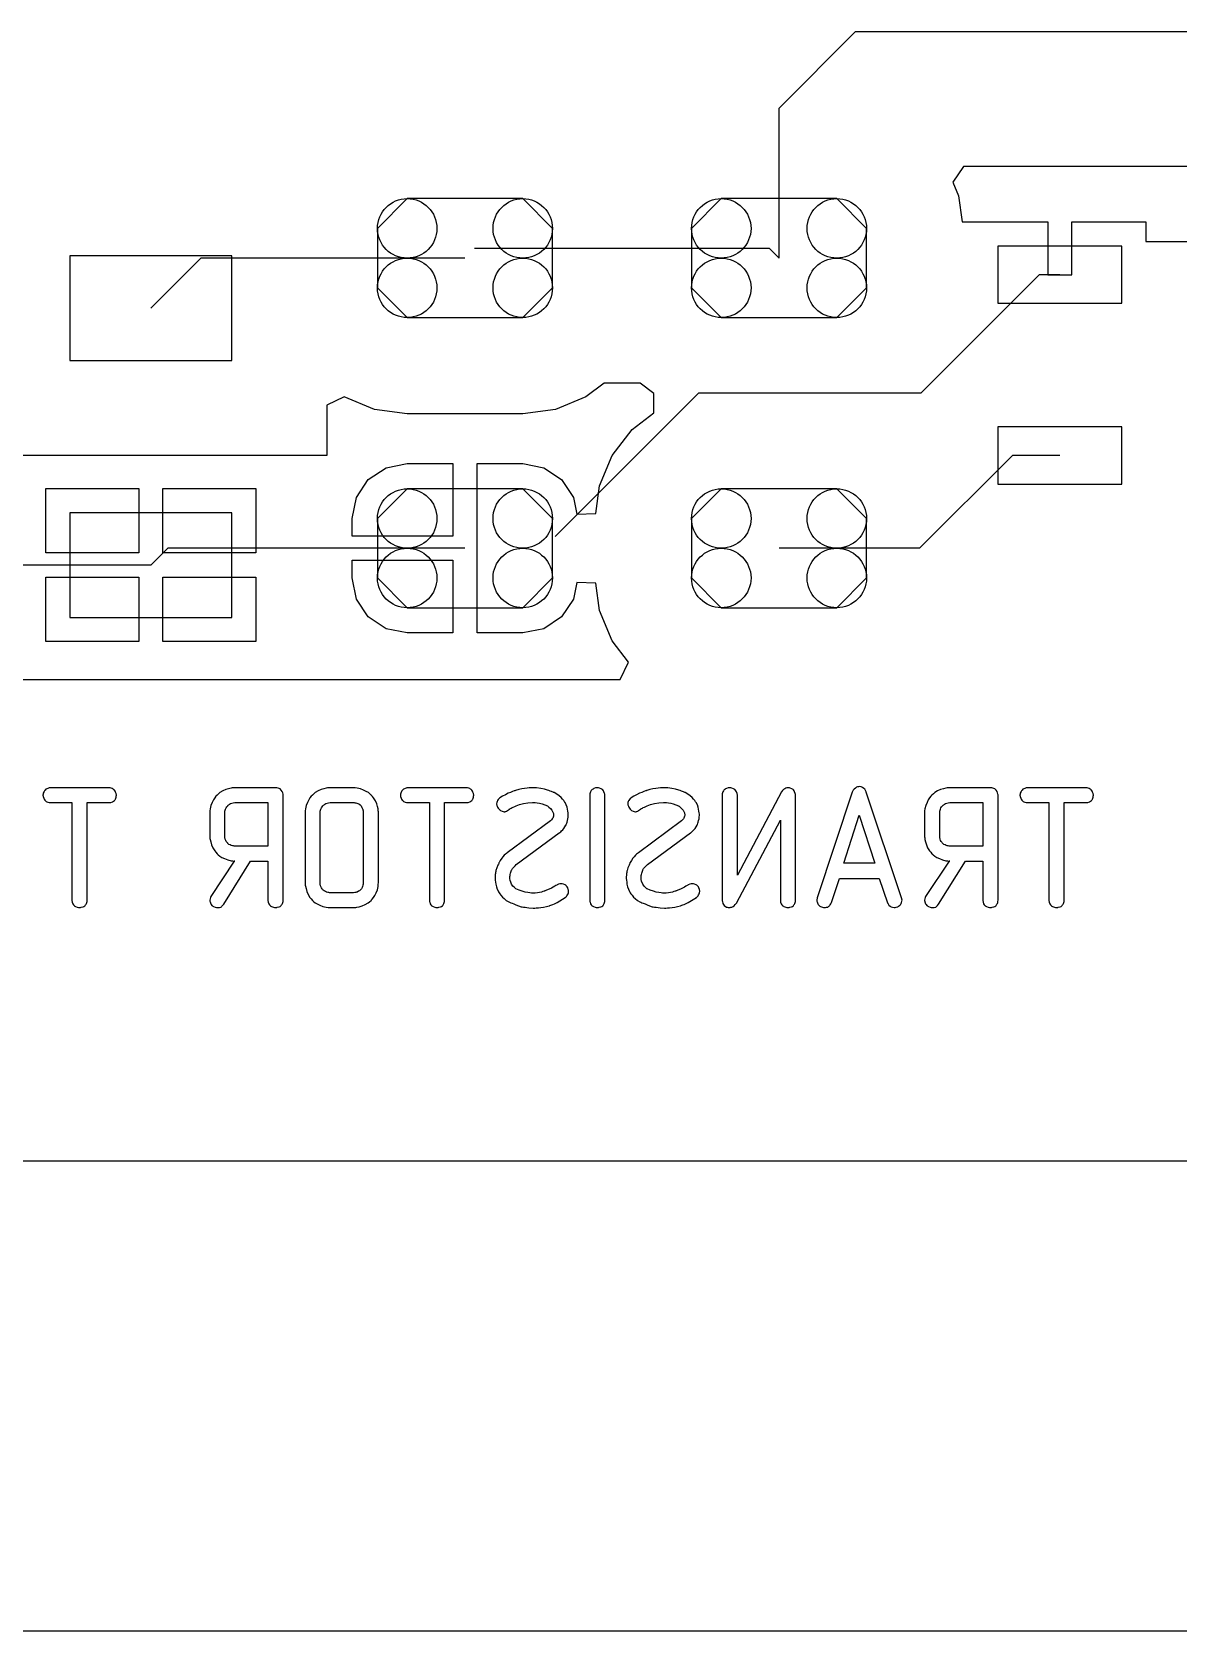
# Model space of a CAD drawing. Extents: x 0.13 to 3.85, y -0.33 to 2.33.
# Drawn here: x 1.103 to 1.577, y -0.297 to 0.364 of the extents above; entities that cross this region are included whole.
import ezdxf

# ---------------------------------------------------------------- set-up
doc = ezdxf.new("R2010")
doc.units = 0
doc.layers.get('0').update_dxf_attribs({"linetype": 'CONTINUOUS'})
doc.layers.add('film1', color=1, linetype='CONTINUOUS')

# ---------------------------------------------------------------- blocks, each defined once
blk = doc.blocks.new('D20')
blk.add_lwpolyline([(-0.025591, -0.011811), (0.025591, -0.011811), (0.025591, 0.011811), (-0.025591, 0.011811)], close=True)
blk = doc.blocks.new('D18')
blk.add_lwpolyline([(0.0239, 0.0246), (-0.0239, 0.0246), (-0.0362, 0.0123), (-0.0362, -0.0123), (-0.0239, -0.0246), (0.0239, -0.0246), (0.0362, -0.0123), (0.0362, 0.0123)], close=True)
for centre in [(-0.0239, 0.0123), (0.0239, 0.0123), (-0.0239, -0.0123), (0.0239, -0.0123)]:
    blk.add_circle(centre, 0.0123)
blk = doc.blocks.new('D17')
blk.add_lwpolyline([(-0.033465, -0.021654), (0.033465, -0.021654), (0.033465, 0.021654), (-0.033465, 0.021654)], close=True)

msp = doc.modelspace()

# ---------------------------------------------------------------- linework, layer by layer
at = {"layer": 'film1', "color": 1}
for points in [[(1.443842, 0.364331), (1.412346, 0.332834)], [(1.640693, 0.364331), (1.443842, 0.364331)], [(1.412346, 0.27079), (1.412346, 0.332834)], [(1.640693, 0.308737), (1.488658, 0.308737), (1.484284, 0.30219), (1.486606, 0.296583), (1.488033, 0.285749), (1.4929, 0.285749), (1.4929, 0.285749), (1.52349, 0.285749), (1.52349, 0.263938), (1.53349, 0.263938), (1.53349, 0.285749), (1.564081, 0.285749), (1.564081, 0.277717), (1.65172, 0.277717)], [(1.40841, 0.274726), (1.286362, 0.274726)], [(1.412346, 0.27079), (1.40841, 0.274726)], [(1.173143, 0.270788), (1.152502, 0.250146)], [(1.282424, 0.270788), (1.173143, 0.270788)], [(1.519938, 0.263938), (1.471, 0.215)], [(1.52849, 0.263938), (1.519938, 0.263938)], [(0.876181, 0.096549), (1.346575, 0.096549), (1.350057, 0.103611), (1.343292, 0.112427), (1.338086, 0.124998), (1.336586, 0.13639), (1.328716, 0.136648), (1.32735, 0.129783), (1.322421, 0.122405), (1.315044, 0.117476), (1.306341, 0.115745), (1.287424, 0.115745), (1.287424, 0.150788), (1.287424, 0.185831), (1.306341, 0.185831), (1.315044, 0.1841), (1.322421, 0.179171), (1.32735, 0.171793), (1.328715, 0.16493), (1.336585, 0.165188), (1.338086, 0.176583), (1.343292, 0.189153), (1.351575, 0.199947), (1.360575, 0.206853), (1.360575, 0.214727), (1.354834, 0.219132), (1.339938, 0.219132), (1.332401, 0.213348), (1.319831, 0.208142), (1.306341, 0.206366), (1.258507, 0.206366), (1.245017, 0.208142), (1.232447, 0.213348), (1.232399, 0.213386), (1.225337, 0.209903), (1.225337, 0.189123), (0.965495, 0.189123)], [(1.379, 0.215), (1.319669, 0.155669)], [(1.471, 0.215), (1.379, 0.215)], [(1.258507, 0.185831), (1.277424, 0.185831), (1.277424, 0.155788), (1.235767, 0.155788), (1.235767, 0.163091), (1.237498, 0.171793), (1.242427, 0.179171), (1.249805, 0.1841), (1.258507, 0.185831)], [(1.508854, 0.189134), (1.47051, 0.15079)], [(1.52849, 0.189134), (1.508854, 0.189134)], [(1.109037, 0.175502), (1.147502, 0.175502), (1.147502, 0.148848), (1.109037, 0.148848), (1.109037, 0.175502)], [(1.157502, 0.175502), (1.195966, 0.175502), (1.195966, 0.148848), (1.157502, 0.148848), (1.157502, 0.175502)], [(1.159442, 0.150788), (1.152502, 0.143848)], [(1.282424, 0.150788), (1.159442, 0.150788)], [(1.235767, 0.145788), (1.277424, 0.145788), (1.277424, 0.115745), (1.258507, 0.115745), (1.249805, 0.117476), (1.242427, 0.122405), (1.237498, 0.129783), (1.235767, 0.138485), (1.235767, 0.145788)], [(1.47051, 0.15079), (1.412346, 0.15079)], [(1.1525, 0.143846), (1.03833, 0.143846)], [(1.152502, 0.143848), (1.1525, 0.143846)], [(1.109037, 0.138849), (1.147502, 0.138849), (1.147502, 0.112195), (1.109037, 0.112195), (1.109037, 0.138849)], [(1.157502, 0.138849), (1.195966, 0.138849), (1.195966, 0.112195), (1.157502, 0.112195), (1.157502, 0.138849)], [(1.110463, 0.051654), (1.110201, 0.051588), (1.109873, 0.051457), (1.109479, 0.051326), (1.109086, 0.051064), (1.108758, 0.050736), (1.108692, 0.05067), (1.108626, 0.050604), (1.108495, 0.050408), (1.108298, 0.050145), (1.10797, 0.049489), (1.107905, 0.049096), (1.107839, 0.048636), (1.107839, 0.048571), (1.107839, 0.048505), (1.107905, 0.048308), (1.107905, 0.048046), (1.108167, 0.04739), (1.108364, 0.046996), (1.108626, 0.046603), (1.108626, 0.046537), (1.108758, 0.046472), (1.108954, 0.046275), (1.109151, 0.046078), (1.109479, 0.045881), (1.109873, 0.04575), (1.110398, 0.045619), (1.110922, 0.045553), (1.119844, 0.045553), (1.119844, 0.005209), (1.119844, 0.005144), (1.119844, 0.004947), (1.11991, 0.004684), (1.119975, 0.004422), (1.120172, 0.003635), (1.120434, 0.003307), (1.120697, 0.002979), (1.120762, 0.002913), (1.120894, 0.002848), (1.12109, 0.002716), (1.121353, 0.002585), (1.122074, 0.002257), (1.122534, 0.002192), (1.122993, 0.002126), (1.12319, 0.002126), (1.123452, 0.002192), (1.123714, 0.002257), (1.124436, 0.002454), (1.12483, 0.002651), (1.125223, 0.002913), (1.125289, 0.002979), (1.125354, 0.003044), (1.125486, 0.003241), (1.125682, 0.003504), (1.125879, 0.003832), (1.12601, 0.004225), (1.126076, 0.004684), (1.126142, 0.005209), (1.126142, 0.045553), (1.135326, 0.045553), (1.135588, 0.045619), (1.135916, 0.045684), (1.136638, 0.045947), (1.137031, 0.046144), (1.137425, 0.046406), (1.137425, 0.046472), (1.137556, 0.046603), (1.137687, 0.0468), (1.137818, 0.047062), (1.138081, 0.047784), (1.138146, 0.048177), (1.138212, 0.048636), (1.138212, 0.048702), (1.138212, 0.048833), (1.138146, 0.04903), (1.138081, 0.049292), (1.137884, 0.049948), (1.137687, 0.050276), (1.137425, 0.05067), (1.137359, 0.050736), (1.137294, 0.050867), (1.137097, 0.050998), (1.136834, 0.051195), (1.136506, 0.051392), (1.136113, 0.051588), (1.135588, 0.051654), (1.135063, 0.05172), (1.110726, 0.05172), (1.110463, 0.051654)], [(1.186494, 0.051654), (1.1861, 0.051654), (1.185641, 0.051588), (1.184657, 0.051326), (1.183476, 0.050998), (1.18223, 0.050473), (1.181049, 0.049686), (1.180458, 0.049227), (1.179868, 0.048702), (1.179802, 0.048636), (1.179737, 0.048571), (1.179409, 0.048177), (1.178884, 0.047521), (1.178359, 0.046668), (1.177834, 0.045619), (1.17731, 0.044372), (1.176982, 0.042929), (1.17685, 0.042208), (1.17685, 0.04142), (1.17685, 0.031777), (1.17685, 0.031712), (1.17685, 0.03158), (1.17685, 0.031384), (1.176916, 0.031056), (1.176916, 0.030728), (1.176982, 0.030268), (1.177244, 0.029284), (1.177572, 0.028104), (1.178097, 0.026857), (1.178884, 0.025611), (1.179343, 0.02502), (1.179868, 0.02443), (1.179934, 0.02443), (1.179999, 0.024299), (1.180196, 0.024168), (1.180393, 0.023971), (1.181049, 0.023446), (1.181902, 0.022921), (1.183017, 0.022396), (1.184263, 0.021872), (1.185641, 0.021544), (1.186428, 0.021478), (1.187215, 0.021412), (1.186953, 0.021412), (1.177244, 0.006784), (1.177113, 0.006324), (1.17685, 0.005209), (1.17685, 0.005144), (1.17685, 0.005012), (1.176916, 0.00475), (1.176982, 0.004488), (1.177244, 0.003766), (1.177441, 0.003372), (1.177769, 0.003044), (1.177834, 0.002979), (1.177966, 0.002913), (1.178162, 0.002782), (1.178425, 0.002585), (1.179146, 0.002257), (1.179606, 0.002192), (1.180065, 0.002126), (1.180458, 0.002126), (1.180852, 0.002192), (1.181377, 0.002323), (1.181508, 0.002388), (1.18177, 0.002651), (1.182164, 0.003044), (1.182623, 0.003569), (1.193775, 0.021412), (1.200926, 0.021412), (1.200926, 0.005209), (1.200926, 0.005144), (1.200926, 0.004947), (1.200991, 0.004684), (1.201057, 0.004422), (1.201254, 0.003635), (1.201516, 0.003307), (1.201778, 0.002979), (1.201844, 0.002913), (1.201975, 0.002848), (1.202172, 0.002716), (1.202434, 0.002585), (1.203156, 0.002257), (1.203615, 0.002192), (1.204074, 0.002126), (1.204271, 0.002126), (1.204534, 0.002192), (1.204796, 0.002257), (1.205518, 0.002454), (1.205911, 0.002651), (1.206305, 0.002913), (1.20637, 0.002979), (1.206436, 0.003044), (1.206567, 0.003241), (1.206764, 0.003504), (1.206961, 0.003832), (1.207092, 0.004225), (1.207158, 0.004684), (1.207223, 0.005209), (1.207223, 0.048636), (1.207223, 0.048702), (1.207223, 0.048768), (1.207158, 0.049096), (1.207026, 0.04962), (1.20683, 0.050211), (1.206436, 0.050736), (1.205911, 0.05126), (1.205124, 0.051588), (1.204599, 0.05172), (1.186756, 0.05172), (1.186494, 0.051654)], [(1.225919, 0.051654), (1.225526, 0.051654), (1.225066, 0.051588), (1.224082, 0.051326), (1.222902, 0.050998), (1.221655, 0.050473), (1.220474, 0.049686), (1.219884, 0.049227), (1.219294, 0.048702), (1.219228, 0.048636), (1.219162, 0.048571), (1.218834, 0.048177), (1.21831, 0.047521), (1.217785, 0.046668), (1.21726, 0.045619), (1.216735, 0.044372), (1.216407, 0.042929), (1.216276, 0.042208), (1.216276, 0.04142), (1.216276, 0.012491), (1.216276, 0.012425), (1.216276, 0.012294), (1.216276, 0.012097), (1.216342, 0.011769), (1.216342, 0.011441), (1.216407, 0.010982), (1.21667, 0.009998), (1.216998, 0.008817), (1.217522, 0.007571), (1.21831, 0.006324), (1.218769, 0.005734), (1.219294, 0.005144), (1.219359, 0.005144), (1.219425, 0.005012), (1.219622, 0.004881), (1.219818, 0.004684), (1.220474, 0.00416), (1.221327, 0.003635), (1.222442, 0.00311), (1.223689, 0.002585), (1.225066, 0.002257), (1.225854, 0.002192), (1.226641, 0.002126), (1.236678, 0.002126), (1.237006, 0.002192), (1.237334, 0.002192), (1.237727, 0.002257), (1.238711, 0.00252), (1.239892, 0.002848), (1.241073, 0.003372), (1.242319, 0.004094), (1.242975, 0.004553), (1.243566, 0.005078), (1.243566, 0.005144), (1.243697, 0.005209), (1.243828, 0.005406), (1.244025, 0.005603), (1.24455, 0.006259), (1.245074, 0.007112), (1.245665, 0.008227), (1.24619, 0.009473), (1.246518, 0.010916), (1.246583, 0.011704), (1.246649, 0.012491), (1.246649, 0.04142), (1.246649, 0.041486), (1.246649, 0.041617), (1.246649, 0.041814), (1.246583, 0.042142), (1.246583, 0.042536), (1.246518, 0.042929), (1.246255, 0.043913), (1.245927, 0.045094), (1.245402, 0.046275), (1.244615, 0.047521), (1.244156, 0.048112), (1.243631, 0.048702), (1.243566, 0.048768), (1.2435, 0.048833), (1.243303, 0.048964), (1.243106, 0.049161), (1.24245, 0.049686), (1.241598, 0.050211), (1.240482, 0.050736), (1.239236, 0.05126), (1.237858, 0.051588), (1.237071, 0.05172), (1.226182, 0.05172), (1.225919, 0.051654)], [(1.258326, 0.051654), (1.258063, 0.051588), (1.257735, 0.051457), (1.257342, 0.051326), (1.256948, 0.051064), (1.25662, 0.050736), (1.256554, 0.05067), (1.256489, 0.050604), (1.256358, 0.050408), (1.256161, 0.050145), (1.255833, 0.049489), (1.255767, 0.049096), (1.255702, 0.048636), (1.255702, 0.048571), (1.255702, 0.048505), (1.255767, 0.048308), (1.255767, 0.048046), (1.25603, 0.04739), (1.256226, 0.046996), (1.256489, 0.046603), (1.256489, 0.046537), (1.25662, 0.046472), (1.256817, 0.046275), (1.257014, 0.046078), (1.257342, 0.045881), (1.257735, 0.04575), (1.25826, 0.045619), (1.258785, 0.045553), (1.267706, 0.045553), (1.267706, 0.005209), (1.267706, 0.005144), (1.267706, 0.004947), (1.267772, 0.004684), (1.267838, 0.004422), (1.268034, 0.003635), (1.268297, 0.003307), (1.268559, 0.002979), (1.268625, 0.002913), (1.268756, 0.002848), (1.268953, 0.002716), (1.269215, 0.002585), (1.269937, 0.002257), (1.270396, 0.002192), (1.270855, 0.002126), (1.271052, 0.002126), (1.271314, 0.002192), (1.271577, 0.002257), (1.272298, 0.002454), (1.272692, 0.002651), (1.273086, 0.002913), (1.273151, 0.002979), (1.273217, 0.003044), (1.273348, 0.003241), (1.273545, 0.003504), (1.273742, 0.003832), (1.273873, 0.004225), (1.273938, 0.004684), (1.274004, 0.005209), (1.274004, 0.045553), (1.283188, 0.045553), (1.28345, 0.045619), (1.283778, 0.045684), (1.2845, 0.045947), (1.284894, 0.046144), (1.285287, 0.046406), (1.285287, 0.046472), (1.285418, 0.046603), (1.28555, 0.0468), (1.285681, 0.047062), (1.285943, 0.047784), (1.286009, 0.048177), (1.286074, 0.048636), (1.286074, 0.048702), (1.286074, 0.048833), (1.286009, 0.04903), (1.285943, 0.049292), (1.285746, 0.049948), (1.28555, 0.050276), (1.285287, 0.05067), (1.285222, 0.050736), (1.285156, 0.050867), (1.284959, 0.050998), (1.284697, 0.051195), (1.284369, 0.051392), (1.283975, 0.051588), (1.28345, 0.051654), (1.282926, 0.05172), (1.258588, 0.05172), (1.258326, 0.051654)], [(1.309034, 0.051654), (1.308116, 0.051588), (1.307066, 0.051457), (1.305951, 0.05126), (1.304705, 0.050998), (1.303393, 0.050604), (1.303327, 0.050604), (1.303262, 0.050539), (1.303065, 0.050473), (1.302802, 0.050408), (1.302146, 0.050145), (1.301294, 0.049817), (1.30031, 0.049424), (1.299194, 0.048833), (1.298014, 0.048243), (1.296898, 0.047521), (1.296767, 0.047456), (1.296505, 0.047259), (1.296177, 0.046865), (1.295914, 0.046406), (1.295849, 0.046275), (1.295718, 0.046012), (1.295586, 0.045619), (1.295521, 0.045094), (1.295521, 0.045028), (1.295521, 0.044897), (1.295586, 0.0447), (1.295652, 0.044372), (1.295783, 0.044044), (1.295914, 0.043716), (1.296177, 0.043257), (1.296505, 0.042864), (1.29657, 0.042798), (1.296636, 0.042732), (1.296833, 0.042536), (1.297095, 0.042339), (1.297817, 0.042011), (1.29821, 0.04188), (1.29867, 0.041814), (1.298866, 0.041814), (1.299063, 0.04188), (1.299326, 0.041945), (1.299654, 0.042076), (1.299982, 0.042273), (1.300375, 0.042536), (1.300834, 0.042864), (1.3009, 0.042929), (1.301031, 0.042995), (1.301228, 0.043126), (1.301556, 0.043323), (1.30195, 0.04352), (1.302409, 0.043716), (1.302999, 0.043979), (1.30359, 0.044241), (1.304967, 0.044766), (1.306607, 0.04516), (1.308378, 0.045488), (1.310346, 0.045619), (1.310871, 0.045619), (1.311527, 0.045553), (1.312314, 0.045422), (1.313298, 0.045291), (1.314348, 0.045028), (1.315398, 0.044635), (1.316513, 0.044176), (1.316578, 0.044176), (1.31671, 0.044044), (1.316906, 0.043913), (1.317169, 0.043716), (1.317759, 0.043192), (1.318415, 0.04247), (1.31894, 0.041355), (1.31894, 0.041289), (1.319006, 0.041092), (1.319071, 0.04083), (1.319071, 0.040371), (1.319071, 0.040305), (1.319071, 0.040174), (1.319006, 0.039912), (1.318874, 0.039584), (1.318743, 0.03919), (1.318546, 0.038796), (1.318218, 0.038468), (1.317759, 0.038075), (1.299916, 0.024824), (1.29985, 0.024758), (1.299588, 0.024561), (1.299194, 0.024233), (1.29867, 0.023774), (1.298145, 0.023184), (1.29762, 0.022528), (1.29703, 0.021675), (1.296505, 0.020756), (1.296439, 0.020691), (1.296374, 0.020428), (1.296242, 0.0201), (1.296046, 0.019641), (1.295586, 0.018657), (1.295258, 0.017542), (1.295258, 0.017476), (1.295193, 0.01728), (1.295127, 0.017017), (1.295062, 0.016689), (1.294996, 0.01623), (1.29493, 0.015771), (1.294865, 0.014656), (1.294865, 0.01459), (1.294865, 0.014524), (1.294865, 0.014131), (1.29493, 0.013475), (1.295062, 0.012688), (1.295193, 0.011835), (1.295455, 0.010785), (1.295783, 0.009801), (1.296242, 0.008752), (1.296308, 0.00862), (1.296505, 0.008292), (1.296833, 0.007833), (1.297292, 0.007243), (1.297882, 0.006521), (1.298604, 0.005865), (1.299522, 0.005144), (1.300506, 0.004553), (1.300572, 0.004488), (1.3009, 0.004356), (1.301359, 0.00416), (1.30195, 0.003963), (1.302671, 0.003635), (1.303524, 0.003307), (1.304508, 0.002913), (1.305623, 0.00252), (1.305754, 0.00252), (1.306082, 0.002454), (1.306607, 0.002323), (1.307263, 0.002257), (1.30805, 0.002126), (1.308903, 0.001995), (1.310674, 0.001929), (1.311265, 0.001929), (1.311921, 0.001995), (1.312774, 0.00206), (1.313823, 0.002192), (1.314938, 0.002323), (1.316119, 0.002585), (1.3173, 0.002913), (1.317366, 0.002913), (1.317562, 0.002979), (1.31789, 0.00311), (1.31835, 0.003307), (1.318809, 0.003438), (1.319399, 0.0037), (1.320514, 0.004225), (1.323926, 0.00639), (1.323991, 0.006456), (1.324122, 0.006521), (1.324385, 0.006718), (1.324582, 0.007046), (1.324844, 0.007374), (1.325106, 0.007833), (1.325238, 0.008292), (1.325303, 0.008883), (1.325303, 0.008948), (1.325303, 0.00908), (1.325238, 0.009342), (1.325172, 0.009604), (1.32491, 0.010326), (1.324713, 0.01072), (1.32445, 0.011048), (1.324385, 0.011113), (1.324319, 0.011179), (1.324122, 0.011376), (1.32386, 0.011572), (1.323138, 0.0119), (1.322679, 0.011966), (1.32222, 0.012032), (1.322089, 0.012032), (1.321695, 0.011966), (1.32117, 0.011835), (1.320514, 0.011507), (1.320383, 0.011441), (1.320055, 0.011244), (1.319596, 0.010982), (1.31894, 0.010588), (1.318153, 0.010195), (1.3173, 0.009801), (1.315529, 0.009014), (1.315398, 0.008948), (1.315135, 0.008883), (1.31461, 0.008752), (1.31402, 0.008555), (1.313233, 0.008358), (1.31238, 0.008227), (1.311462, 0.008161), (1.310543, 0.008096), (1.309953, 0.008096), (1.309297, 0.008227), (1.308378, 0.008358), (1.307329, 0.008555), (1.306148, 0.008883), (1.304836, 0.009342), (1.303524, 0.009932), (1.303458, 0.009932), (1.303327, 0.010064), (1.30313, 0.010195), (1.302868, 0.010392), (1.302278, 0.010982), (1.301687, 0.011769), (1.301228, 0.013147), (1.301162, 0.013278), (1.301097, 0.01354), (1.301031, 0.014), (1.301031, 0.014524), (1.301031, 0.01459), (1.301031, 0.014787), (1.301031, 0.015049), (1.301097, 0.015443), (1.301162, 0.015902), (1.301294, 0.016427), (1.301687, 0.017608), (1.301687, 0.017673), (1.301753, 0.017804), (1.301884, 0.018001), (1.302081, 0.018264), (1.302343, 0.018592), (1.302737, 0.018985), (1.30313, 0.019379), (1.303655, 0.019904), (1.321433, 0.033024), (1.321498, 0.033089), (1.321695, 0.03322), (1.322023, 0.033483), (1.322417, 0.033876), (1.322876, 0.034336), (1.323335, 0.03486), (1.323794, 0.035516), (1.324188, 0.036238), (1.324254, 0.036304), (1.324319, 0.036566), (1.324516, 0.037025), (1.324647, 0.03755), (1.324844, 0.03814), (1.325041, 0.038862), (1.325106, 0.039584), (1.325172, 0.040371), (1.325172, 0.040502), (1.325172, 0.04083), (1.325106, 0.041355), (1.324975, 0.042076), (1.324844, 0.042864), (1.324647, 0.043716), (1.324319, 0.044635), (1.32386, 0.045553), (1.323794, 0.045684), (1.323598, 0.045947), (1.32327, 0.046406), (1.322745, 0.046996), (1.322154, 0.047652), (1.321367, 0.048308), (1.320383, 0.04903), (1.319268, 0.049686), (1.319202, 0.049686), (1.319071, 0.049752), (1.318874, 0.049883), (1.318546, 0.050014), (1.318153, 0.050145), (1.317694, 0.050342), (1.317169, 0.050539), (1.316578, 0.050736), (1.315266, 0.051064), (1.313758, 0.051392), (1.312052, 0.051654), (1.310281, 0.05172), (1.30969, 0.05172), (1.309034, 0.051654)], [(1.336718, 0.051654), (1.336455, 0.051654), (1.335734, 0.051392), (1.335406, 0.051195), (1.335012, 0.050932), (1.334946, 0.050867), (1.334881, 0.050801), (1.334684, 0.050604), (1.334487, 0.050342), (1.334356, 0.050014), (1.334159, 0.04962), (1.334094, 0.049161), (1.334028, 0.048636), (1.334028, 0.005209), (1.334028, 0.005144), (1.334028, 0.004947), (1.334094, 0.004684), (1.334159, 0.004422), (1.334356, 0.003635), (1.334618, 0.003307), (1.334881, 0.002979), (1.334946, 0.002913), (1.335078, 0.002848), (1.335274, 0.002716), (1.335537, 0.002585), (1.336258, 0.002257), (1.336718, 0.002192), (1.337177, 0.002126), (1.337374, 0.002126), (1.337636, 0.002192), (1.337898, 0.002257), (1.33862, 0.002454), (1.339014, 0.002651), (1.339407, 0.002913), (1.339473, 0.002979), (1.339538, 0.003044), (1.33967, 0.003241), (1.339866, 0.003504), (1.340063, 0.003832), (1.340194, 0.004225), (1.34026, 0.004684), (1.340326, 0.005209), (1.340326, 0.048636), (1.340326, 0.048702), (1.340326, 0.048833), (1.34026, 0.04903), (1.340194, 0.049358), (1.339932, 0.05008), (1.339735, 0.050473), (1.339407, 0.050867), (1.339342, 0.050932), (1.33921, 0.050998), (1.339014, 0.051129), (1.338751, 0.051326), (1.33803, 0.051588), (1.337636, 0.051654), (1.337177, 0.05172), (1.33698, 0.05172), (1.336718, 0.051654)], [(1.363286, 0.051654), (1.362367, 0.051588), (1.361318, 0.051457), (1.360202, 0.05126), (1.358956, 0.050998), (1.357644, 0.050604), (1.357578, 0.050604), (1.357513, 0.050539), (1.357316, 0.050473), (1.357054, 0.050408), (1.356398, 0.050145), (1.355545, 0.049817), (1.354561, 0.049424), (1.353446, 0.048833), (1.352265, 0.048243), (1.35115, 0.047521), (1.351018, 0.047456), (1.350756, 0.047259), (1.350428, 0.046865), (1.350166, 0.046406), (1.3501, 0.046275), (1.349969, 0.046012), (1.349838, 0.045619), (1.349772, 0.045094), (1.349772, 0.045028), (1.349772, 0.044897), (1.349838, 0.0447), (1.349903, 0.044372), (1.350034, 0.044044), (1.350166, 0.043716), (1.350428, 0.043257), (1.350756, 0.042864), (1.350822, 0.042798), (1.350887, 0.042732), (1.351084, 0.042536), (1.351346, 0.042339), (1.352068, 0.042011), (1.352462, 0.04188), (1.352921, 0.041814), (1.353118, 0.041814), (1.353314, 0.04188), (1.353577, 0.041945), (1.353905, 0.042076), (1.354233, 0.042273), (1.354626, 0.042536), (1.355086, 0.042864), (1.355151, 0.042929), (1.355282, 0.042995), (1.355479, 0.043126), (1.355807, 0.043323), (1.356201, 0.04352), (1.35666, 0.043716), (1.35725, 0.043979), (1.357841, 0.044241), (1.359218, 0.044766), (1.360858, 0.04516), (1.36263, 0.045488), (1.364598, 0.045619), (1.365122, 0.045619), (1.365778, 0.045553), (1.366566, 0.045422), (1.36755, 0.045291), (1.368599, 0.045028), (1.369649, 0.044635), (1.370764, 0.044176), (1.37083, 0.044176), (1.370961, 0.044044), (1.371158, 0.043913), (1.37142, 0.043716), (1.37201, 0.043192), (1.372666, 0.04247), (1.373191, 0.041355), (1.373191, 0.041289), (1.373257, 0.041092), (1.373322, 0.04083), (1.373322, 0.040371), (1.373322, 0.040305), (1.373322, 0.040174), (1.373257, 0.039912), (1.373126, 0.039584), (1.372994, 0.03919), (1.372798, 0.038796), (1.37247, 0.038468), (1.37201, 0.038075), (1.354167, 0.024824), (1.354102, 0.024758), (1.353839, 0.024561), (1.353446, 0.024233), (1.352921, 0.023774), (1.352396, 0.023184), (1.351871, 0.022528), (1.351281, 0.021675), (1.350756, 0.020756), (1.35069, 0.020691), (1.350625, 0.020428), (1.350494, 0.0201), (1.350297, 0.019641), (1.349838, 0.018657), (1.34951, 0.017542), (1.34951, 0.017476), (1.349444, 0.01728), (1.349378, 0.017017), (1.349313, 0.016689), (1.349247, 0.01623), (1.349182, 0.015771), (1.349116, 0.014656), (1.349116, 0.01459), (1.349116, 0.014524), (1.349116, 0.014131), (1.349182, 0.013475), (1.349313, 0.012688), (1.349444, 0.011835), (1.349706, 0.010785), (1.350034, 0.009801), (1.350494, 0.008752), (1.350559, 0.00862), (1.350756, 0.008292), (1.351084, 0.007833), (1.351543, 0.007243), (1.352134, 0.006521), (1.352855, 0.005865), (1.353774, 0.005144), (1.354758, 0.004553), (1.354823, 0.004488), (1.355151, 0.004356), (1.35561, 0.00416), (1.356201, 0.003963), (1.356922, 0.003635), (1.357775, 0.003307), (1.358759, 0.002913), (1.359874, 0.00252), (1.360006, 0.00252), (1.360334, 0.002454), (1.360858, 0.002323), (1.361514, 0.002257), (1.362302, 0.002126), (1.363154, 0.001995), (1.364926, 0.001929), (1.365516, 0.001929), (1.366172, 0.001995), (1.367025, 0.00206), (1.368074, 0.002192), (1.36919, 0.002323), (1.37037, 0.002585), (1.371551, 0.002913), (1.371617, 0.002913), (1.371814, 0.002979), (1.372142, 0.00311), (1.372601, 0.003307), (1.37306, 0.003438), (1.37365, 0.0037), (1.374766, 0.004225), (1.378177, 0.00639), (1.378242, 0.006456), (1.378374, 0.006521), (1.378636, 0.006718), (1.378833, 0.007046), (1.379095, 0.007374), (1.379358, 0.007833), (1.379489, 0.008292), (1.379554, 0.008883), (1.379554, 0.008948), (1.379554, 0.00908), (1.379489, 0.009342), (1.379423, 0.009604), (1.379161, 0.010326), (1.378964, 0.01072), (1.378702, 0.011048), (1.378636, 0.011113), (1.37857, 0.011179), (1.378374, 0.011376), (1.378111, 0.011572), (1.37739, 0.0119), (1.37693, 0.011966), (1.376471, 0.012032), (1.37634, 0.012032), (1.375946, 0.011966), (1.375422, 0.011835), (1.374766, 0.011507), (1.374634, 0.011441), (1.374306, 0.011244), (1.373847, 0.010982), (1.373191, 0.010588), (1.372404, 0.010195), (1.371551, 0.009801), (1.36978, 0.009014), (1.369649, 0.008948), (1.369386, 0.008883), (1.368862, 0.008752), (1.368271, 0.008555), (1.367484, 0.008358), (1.366631, 0.008227), (1.365713, 0.008161), (1.364794, 0.008096), (1.364204, 0.008096), (1.363548, 0.008227), (1.36263, 0.008358), (1.36158, 0.008555), (1.360399, 0.008883), (1.359087, 0.009342), (1.357775, 0.009932), (1.35771, 0.009932), (1.357578, 0.010064), (1.357382, 0.010195), (1.357119, 0.010392), (1.356529, 0.010982), (1.355938, 0.011769), (1.355479, 0.013147), (1.355414, 0.013278), (1.355348, 0.01354), (1.355282, 0.014), (1.355282, 0.014524), (1.355282, 0.01459), (1.355282, 0.014787), (1.355282, 0.015049), (1.355348, 0.015443), (1.355414, 0.015902), (1.355545, 0.016427), (1.355938, 0.017608), (1.355938, 0.017673), (1.356004, 0.017804), (1.356135, 0.018001), (1.356332, 0.018264), (1.356594, 0.018592), (1.356988, 0.018985), (1.357382, 0.019379), (1.357906, 0.019904), (1.375684, 0.033024), (1.37575, 0.033089), (1.375946, 0.03322), (1.376274, 0.033483), (1.376668, 0.033876), (1.377127, 0.034336), (1.377586, 0.03486), (1.378046, 0.035516), (1.378439, 0.036238), (1.378505, 0.036304), (1.37857, 0.036566), (1.378767, 0.037025), (1.378898, 0.03755), (1.379095, 0.03814), (1.379292, 0.038862), (1.379358, 0.039584), (1.379423, 0.040371), (1.379423, 0.040502), (1.379423, 0.04083), (1.379358, 0.041355), (1.379226, 0.042076), (1.379095, 0.042864), (1.378898, 0.043716), (1.37857, 0.044635), (1.378111, 0.045553), (1.378046, 0.045684), (1.377849, 0.045947), (1.377521, 0.046406), (1.376996, 0.046996), (1.376406, 0.047652), (1.375618, 0.048308), (1.374634, 0.04903), (1.373519, 0.049686), (1.373454, 0.049686), (1.373322, 0.049752), (1.373126, 0.049883), (1.372798, 0.050014), (1.372404, 0.050145), (1.371945, 0.050342), (1.37142, 0.050539), (1.37083, 0.050736), (1.369518, 0.051064), (1.368009, 0.051392), (1.366303, 0.051654), (1.364532, 0.05172), (1.363942, 0.05172), (1.363286, 0.051654)], [(1.391559, 0.051654), (1.391231, 0.051654), (1.390575, 0.051392), (1.390182, 0.05126), (1.389854, 0.050998), (1.389788, 0.050932), (1.389657, 0.050867), (1.389526, 0.05067), (1.389329, 0.050408), (1.389132, 0.05008), (1.388935, 0.04962), (1.38887, 0.049161), (1.388804, 0.048636), (1.388804, 0.005472), (1.388804, 0.005406), (1.388804, 0.005275), (1.38887, 0.005012), (1.388935, 0.004684), (1.389132, 0.003897), (1.389394, 0.003438), (1.389657, 0.003044), (1.390575, 0.002323), (1.390641, 0.002323), (1.390903, 0.002257), (1.391297, 0.002192), (1.391756, 0.002126), (1.392084, 0.002126), (1.392412, 0.002257), (1.392806, 0.002388), (1.39333, 0.002585), (1.39379, 0.002913), (1.394249, 0.003372), (1.394708, 0.003963), (1.412879, 0.038337), (1.412879, 0.005209), (1.412879, 0.005144), (1.412879, 0.004947), (1.412945, 0.004684), (1.41301, 0.004422), (1.413207, 0.003635), (1.41347, 0.003307), (1.413732, 0.002979), (1.413798, 0.002913), (1.413929, 0.002848), (1.414126, 0.002716), (1.414388, 0.002585), (1.41511, 0.002257), (1.415569, 0.002192), (1.416028, 0.002126), (1.416225, 0.002126), (1.416487, 0.002192), (1.41675, 0.002257), (1.417471, 0.002454), (1.417865, 0.002651), (1.418258, 0.002913), (1.418324, 0.002979), (1.41839, 0.003044), (1.418521, 0.003241), (1.418718, 0.003504), (1.418914, 0.003832), (1.419046, 0.004225), (1.419111, 0.004684), (1.419177, 0.005209), (1.419177, 0.04844), (1.419177, 0.048505), (1.419177, 0.048702), (1.419111, 0.048964), (1.419046, 0.049292), (1.418783, 0.05008), (1.418586, 0.050473), (1.418258, 0.050867), (1.418193, 0.050932), (1.418127, 0.050998), (1.41793, 0.051129), (1.417668, 0.051326), (1.417012, 0.051588), (1.416618, 0.051654), (1.416159, 0.05172), (1.415897, 0.05172), (1.415569, 0.051654), (1.415175, 0.051523), (1.414716, 0.051326), (1.414257, 0.050998), (1.413798, 0.050604), (1.413404, 0.05008), (1.395102, 0.015574), (1.395102, 0.048636), (1.395102, 0.048702), (1.395102, 0.048833), (1.395036, 0.04903), (1.39497, 0.049358), (1.394708, 0.05008), (1.394511, 0.050473), (1.394183, 0.050867), (1.394118, 0.050932), (1.393986, 0.050998), (1.39379, 0.051129), (1.393527, 0.051326), (1.392806, 0.051588), (1.392412, 0.051654), (1.391953, 0.05172), (1.391756, 0.05172), (1.391559, 0.051654)], [(1.44522, 0.052113), (1.444826, 0.052048), (1.444433, 0.051916), (1.443974, 0.051588), (1.443449, 0.051195), (1.443055, 0.05067), (1.442662, 0.049883), (1.428164, 0.006193), (1.427967, 0.005209), (1.427967, 0.005144), (1.427967, 0.005012), (1.428033, 0.00475), (1.428098, 0.004488), (1.428361, 0.003766), (1.428558, 0.003372), (1.428886, 0.003044), (1.428951, 0.002979), (1.429082, 0.002913), (1.429279, 0.002782), (1.429542, 0.002585), (1.430263, 0.002257), (1.430722, 0.002192), (1.431182, 0.002126), (1.431313, 0.002126), (1.431575, 0.002192), (1.432034, 0.002257), (1.432559, 0.002388), (1.43269, 0.002454), (1.432822, 0.002585), (1.433018, 0.002716), (1.433215, 0.002979), (1.433478, 0.003307), (1.433806, 0.0037), (1.434068, 0.004225), (1.437348, 0.014196), (1.453814, 0.014196), (1.457225, 0.004094), (1.457225, 0.004028), (1.45729, 0.003963), (1.457422, 0.003635), (1.45775, 0.003176), (1.458274, 0.002716), (1.458406, 0.002651), (1.458734, 0.002454), (1.459324, 0.002257), (1.45998, 0.002126), (1.460177, 0.002126), (1.460439, 0.002192), (1.460767, 0.002257), (1.461489, 0.00252), (1.461817, 0.002716), (1.46221, 0.002979), (1.462276, 0.003044), (1.462342, 0.00311), (1.462538, 0.003307), (1.462735, 0.003569), (1.462932, 0.003897), (1.463063, 0.004291), (1.463194, 0.00475), (1.46326, 0.005275), (1.463063, 0.006193), (1.448434, 0.049883), (1.448369, 0.050014), (1.448303, 0.050276), (1.448041, 0.050604), (1.447778, 0.051064), (1.447385, 0.051457), (1.44686, 0.051851), (1.44627, 0.052113), (1.445548, 0.052179), (1.445482, 0.052179), (1.44522, 0.052113)], [(1.482218, 0.051654), (1.481825, 0.051654), (1.481366, 0.051588), (1.480382, 0.051326), (1.479201, 0.050998), (1.477954, 0.050473), (1.476774, 0.049686), (1.476183, 0.049227), (1.475593, 0.048702), (1.475527, 0.048636), (1.475462, 0.048571), (1.475134, 0.048177), (1.474609, 0.047521), (1.474084, 0.046668), (1.473559, 0.045619), (1.473034, 0.044372), (1.472706, 0.042929), (1.472575, 0.042208), (1.472575, 0.04142), (1.472575, 0.031777), (1.472575, 0.031712), (1.472575, 0.03158), (1.472575, 0.031384), (1.472641, 0.031056), (1.472641, 0.030728), (1.472706, 0.030268), (1.472969, 0.029284), (1.473297, 0.028104), (1.473822, 0.026857), (1.474609, 0.025611), (1.475068, 0.02502), (1.475593, 0.02443), (1.475658, 0.02443), (1.475724, 0.024299), (1.475921, 0.024168), (1.476118, 0.023971), (1.476774, 0.023446), (1.477626, 0.022921), (1.478742, 0.022396), (1.479988, 0.021872), (1.481366, 0.021544), (1.482153, 0.021478), (1.48294, 0.021412), (1.482678, 0.021412), (1.472969, 0.006784), (1.472838, 0.006324), (1.472575, 0.005209), (1.472575, 0.005144), (1.472575, 0.005012), (1.472641, 0.00475), (1.472706, 0.004488), (1.472969, 0.003766), (1.473166, 0.003372), (1.473494, 0.003044), (1.473559, 0.002979), (1.47369, 0.002913), (1.473887, 0.002782), (1.47415, 0.002585), (1.474871, 0.002257), (1.47533, 0.002192), (1.47579, 0.002126), (1.476183, 0.002126), (1.476577, 0.002192), (1.477102, 0.002323), (1.477233, 0.002388), (1.477495, 0.002651), (1.477889, 0.003044), (1.478348, 0.003569), (1.4895, 0.021412), (1.49665, 0.021412), (1.49665, 0.005209), (1.49665, 0.005144), (1.49665, 0.004947), (1.496716, 0.004684), (1.496782, 0.004422), (1.496978, 0.003635), (1.497241, 0.003307), (1.497503, 0.002979), (1.497569, 0.002913), (1.4977, 0.002848), (1.497897, 0.002716), (1.498159, 0.002585), (1.498881, 0.002257), (1.49934, 0.002192), (1.499799, 0.002126), (1.499996, 0.002126), (1.500258, 0.002192), (1.500521, 0.002257), (1.501242, 0.002454), (1.501636, 0.002651), (1.50203, 0.002913), (1.502095, 0.002979), (1.502161, 0.003044), (1.502292, 0.003241), (1.502489, 0.003504), (1.502686, 0.003832), (1.502817, 0.004225), (1.502882, 0.004684), (1.502948, 0.005209), (1.502948, 0.048636), (1.502948, 0.048702), (1.502948, 0.048768), (1.502882, 0.049096), (1.502751, 0.04962), (1.502554, 0.050211), (1.502161, 0.050736), (1.501636, 0.05126), (1.500849, 0.051588), (1.500324, 0.05172), (1.482481, 0.05172), (1.482218, 0.051654)], [(1.514625, 0.051654), (1.514362, 0.051588), (1.514034, 0.051457), (1.513641, 0.051326), (1.513247, 0.051064), (1.512919, 0.050736), (1.512854, 0.05067), (1.512788, 0.050604), (1.512657, 0.050408), (1.51246, 0.050145), (1.512132, 0.049489), (1.512066, 0.049096), (1.512001, 0.048636), (1.512001, 0.048571), (1.512001, 0.048505), (1.512066, 0.048308), (1.512066, 0.048046), (1.512329, 0.04739), (1.512526, 0.046996), (1.512788, 0.046603), (1.512788, 0.046537), (1.512919, 0.046472), (1.513116, 0.046275), (1.513313, 0.046078), (1.513641, 0.045881), (1.514034, 0.04575), (1.514559, 0.045619), (1.515084, 0.045553), (1.524006, 0.045553), (1.524006, 0.005209), (1.524006, 0.005144), (1.524006, 0.004947), (1.524071, 0.004684), (1.524137, 0.004422), (1.524334, 0.003635), (1.524596, 0.003307), (1.524858, 0.002979), (1.524924, 0.002913), (1.525055, 0.002848), (1.525252, 0.002716), (1.525514, 0.002585), (1.526236, 0.002257), (1.526695, 0.002192), (1.527154, 0.002126), (1.527351, 0.002126), (1.527614, 0.002192), (1.527876, 0.002257), (1.528598, 0.002454), (1.528991, 0.002651), (1.529385, 0.002913), (1.52945, 0.002979), (1.529516, 0.003044), (1.529647, 0.003241), (1.529844, 0.003504), (1.530041, 0.003832), (1.530172, 0.004225), (1.530238, 0.004684), (1.530303, 0.005209), (1.530303, 0.045553), (1.539487, 0.045553), (1.53975, 0.045619), (1.540078, 0.045684), (1.540799, 0.045947), (1.541193, 0.046144), (1.541586, 0.046406), (1.541586, 0.046472), (1.541718, 0.046603), (1.541849, 0.0468), (1.54198, 0.047062), (1.542242, 0.047784), (1.542308, 0.048177), (1.542374, 0.048636), (1.542374, 0.048702), (1.542374, 0.048833), (1.542308, 0.04903), (1.542242, 0.049292), (1.542046, 0.049948), (1.541849, 0.050276), (1.541586, 0.05067), (1.541521, 0.050736), (1.541455, 0.050867), (1.541258, 0.050998), (1.540996, 0.051195), (1.540668, 0.051392), (1.540274, 0.051588), (1.53975, 0.051654), (1.539225, 0.05172), (1.514887, 0.05172), (1.514625, 0.051654)], [(1.187215, 0.045553), (1.200926, 0.045553), (1.200926, 0.027579), (1.186953, 0.027579), (1.186625, 0.027644), (1.186231, 0.02771), (1.185772, 0.027841), (1.185313, 0.028038), (1.184788, 0.0283), (1.184329, 0.028694), (1.184263, 0.02876), (1.184132, 0.028891), (1.183935, 0.029153), (1.183673, 0.029547), (1.183476, 0.02994), (1.183279, 0.030465), (1.183148, 0.031121), (1.183082, 0.031777), (1.183082, 0.04142), (1.183082, 0.041486), (1.183082, 0.041683), (1.183148, 0.042011), (1.183214, 0.042404), (1.183345, 0.042864), (1.183607, 0.043388), (1.18387, 0.043848), (1.184263, 0.044307), (1.184329, 0.044372), (1.18446, 0.044504), (1.184722, 0.0447), (1.18505, 0.044963), (1.185444, 0.04516), (1.185969, 0.045356), (1.186559, 0.045488), (1.187215, 0.045553)], [(1.226641, 0.045553), (1.236546, 0.045553), (1.236874, 0.045488), (1.237268, 0.045488), (1.238121, 0.045225), (1.23858, 0.045028), (1.238974, 0.044766), (1.238974, 0.0447), (1.239105, 0.044635), (1.239433, 0.044176), (1.239761, 0.043585), (1.240089, 0.042995), (1.240089, 0.042929), (1.240154, 0.042798), (1.24022, 0.042536), (1.240286, 0.042208), (1.240286, 0.042142), (1.240286, 0.041945), (1.240351, 0.041683), (1.240351, 0.04142), (1.240351, 0.012491), (1.240351, 0.012425), (1.240351, 0.012163), (1.240286, 0.011835), (1.24022, 0.011441), (1.240089, 0.010916), (1.239892, 0.010457), (1.23963, 0.009932), (1.239236, 0.009473), (1.239105, 0.009408), (1.238842, 0.009145), (1.238383, 0.008883), (1.237858, 0.008555), (1.237793, 0.008555), (1.237596, 0.008489), (1.237334, 0.008424), (1.237071, 0.008358), (1.236809, 0.008358), (1.236284, 0.008292), (1.226378, 0.008292), (1.22605, 0.008358), (1.225657, 0.008424), (1.225198, 0.008555), (1.224738, 0.008752), (1.224214, 0.009014), (1.223754, 0.009408), (1.223689, 0.009473), (1.223558, 0.009604), (1.223361, 0.009867), (1.223098, 0.01026), (1.222902, 0.010654), (1.222705, 0.011179), (1.222574, 0.011835), (1.222508, 0.012491), (1.222508, 0.04142), (1.222508, 0.041486), (1.222508, 0.041683), (1.222574, 0.042011), (1.222639, 0.042404), (1.22277, 0.042864), (1.223033, 0.043388), (1.223295, 0.043848), (1.223689, 0.044307), (1.223754, 0.044372), (1.223886, 0.044504), (1.224148, 0.0447), (1.224476, 0.044963), (1.22487, 0.04516), (1.225394, 0.045356), (1.225985, 0.045488), (1.226641, 0.045553)], [(1.445548, 0.040371), (1.451977, 0.020494), (1.439185, 0.020494), (1.445548, 0.040371)], [(1.48294, 0.045553), (1.49665, 0.045553), (1.49665, 0.027579), (1.482678, 0.027579), (1.48235, 0.027644), (1.481956, 0.02771), (1.481497, 0.027841), (1.481038, 0.028038), (1.480513, 0.0283), (1.480054, 0.028694), (1.479988, 0.02876), (1.479857, 0.028891), (1.47966, 0.029153), (1.479398, 0.029547), (1.479201, 0.02994), (1.479004, 0.030465), (1.478873, 0.031121), (1.478807, 0.031777), (1.478807, 0.04142), (1.478807, 0.041486), (1.478807, 0.041683), (1.478873, 0.042011), (1.478938, 0.042404), (1.47907, 0.042864), (1.479332, 0.043388), (1.479594, 0.043848), (1.479988, 0.044307), (1.480054, 0.044372), (1.480185, 0.044504), (1.480447, 0.0447), (1.480775, 0.044963), (1.481169, 0.04516), (1.481694, 0.045356), (1.482284, 0.045488), (1.48294, 0.045553)], [(3.849354, -0.102678), (0.66282, -0.102678)], [(1.951717, -0.297087), (0.676279, -0.297087)]]:
    msp.add_lwpolyline(points, dxfattribs=at)

# ---------------------------------------------------------------- block references
at = {"layer": 'film1'}
for name, p in [('D18', (1.282424, 0.270788)), ('D18', (1.412346, 0.27079)), ('D17', (1.152502, 0.250146)), ('D20', (1.52849, 0.263938)), ('D20', (1.52849, 0.189134)), ('D18', (1.282424, 0.150788)), ('D18', (1.412346, 0.15079)), ('D17', (1.152502, 0.143848))]:
    msp.add_blockref(name, p, dxfattribs=at)

doc.saveas('drawing.dxf')
